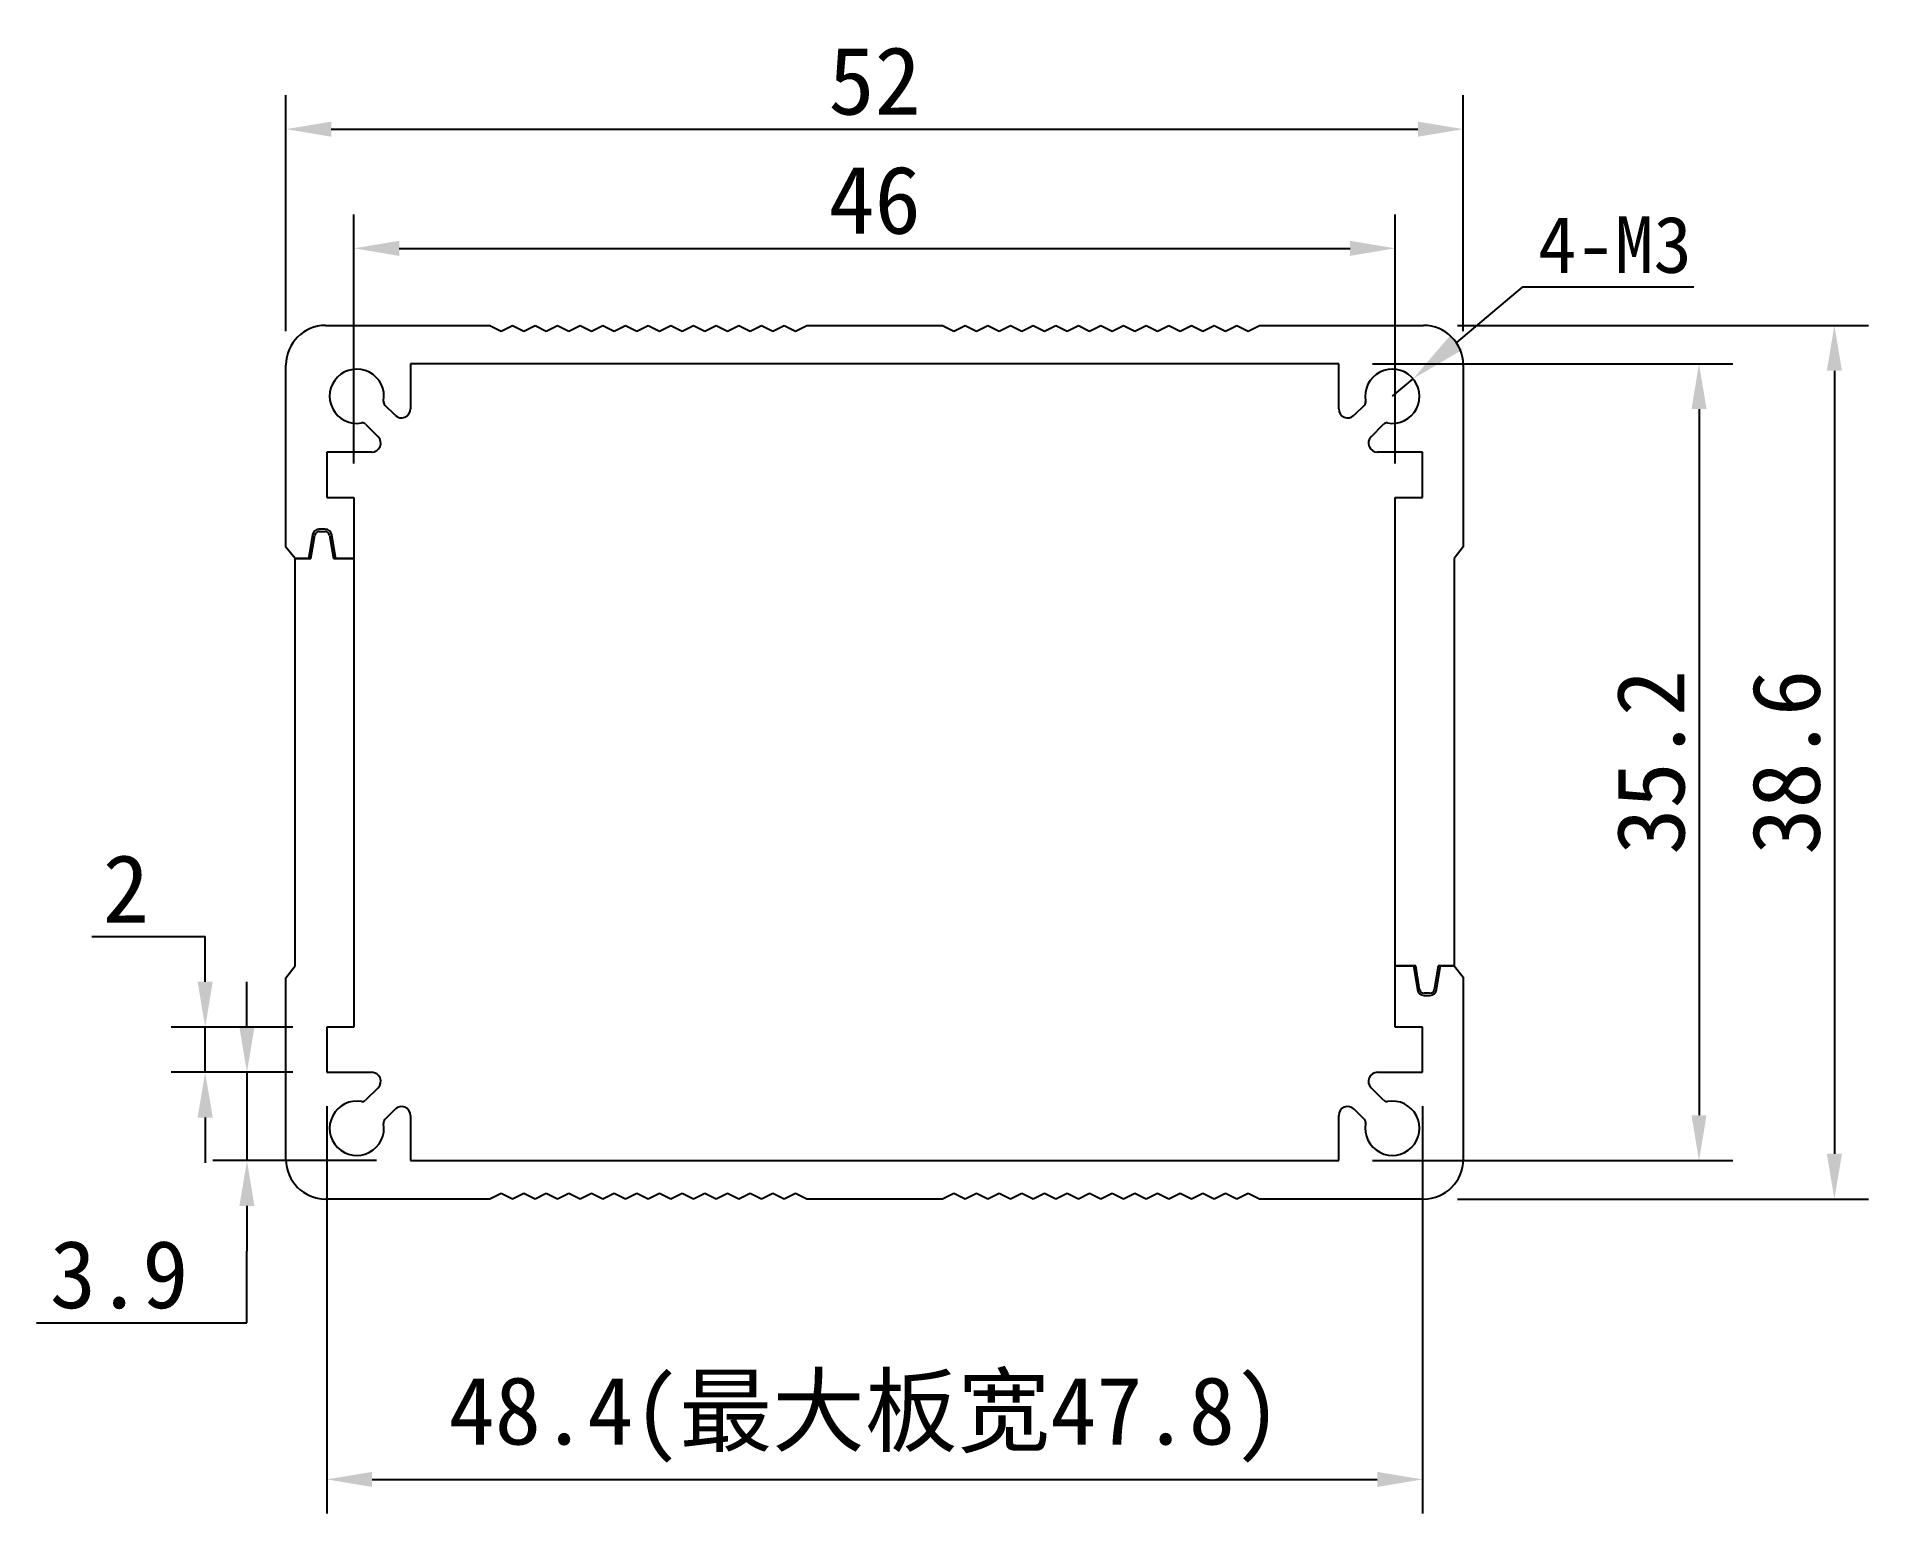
# Model space of a CAD drawing. Extents: x 249.5 to 330.4, y 231.7 to 297.
import ezdxf

# ---------------------------------------------------------------- set-up
doc = ezdxf.new("R2010")
doc.units = 0
doc.header["$LTSCALE"] = 0.2
doc.layers.get('0').update_dxf_attribs({"linetype": 'CONTINUOUS'})
doc.layers.get('DEFPOINTS').update_dxf_attribs({"linetype": 'CONTINUOUS'})
doc.layers.add('图层1', color=30, linetype='CONTINUOUS')
doc.styles.get("Standard").update_dxf_attribs({"font": 'simhei.ttf'})
doc.dimstyles.new('ISO-25', dxfattribs={"dimtxt": 2.5, "dimasz": 2.5, "dimexe": 0.161, "dimexo": 0.1875, "dimgap": 0.6195, "dimtad": 1, "dimtoh": 1, "dimdsep": 46, "dimtxsty": 'STANDARD', "dimcen": 0.2, "dimadec": 0, "dimazin": 0, "dimtfac": 1, "dimtmove": 0, "dimatfit": 3, "dimfxl": 1, "dimarcsym": 0})
doc.dimstyles.new('ISO-25$0', dxfattribs={"dimtxt": 3, "dimasz": 2, "dimexe": 1.5, "dimexo": 1.5, "dimgap": 0.6195, "dimtad": 1, "dimtoh": 1, "dimzin": 12, "dimdsep": 46, "dimtxsty": 'STANDARD', "dimcen": 0.2, "dimadec": 0, "dimazin": 2, "dimtfac": 1, "dimtmove": 1, "dimatfit": 3, "dimfxl": 1, "dimarcsym": 0})

# ---------------------------------------------------------------- blocks, each defined once
blk = doc.blocks.new('*D129')
at = {"color": 0, "lineweight": -2}
for p, q in [((260.538, 283.967), (260.538, 294.387)), ((312.538, 283.967), (312.538, 294.387)), ((262.538, 292.887), (310.538, 292.887))]:
    blk.add_line(p, q, dxfattribs=at)
at = {"color": 0}
for points in [[(262.538, 293.221), (262.538, 292.554), (260.538, 292.887)], [(310.538, 293.221), (310.538, 292.554), (312.538, 292.887)]]:
    blk.add_solid(points, dxfattribs=at)
at = {"layer": 'DEFPOINTS', "color": 0}
for p in [(312.538, 292.887), (260.538, 282.467), (312.538, 282.467)]:
    blk.add_point(p, dxfattribs=at)
at = {"color": 0, "insert": (286.538, 295.007), "char_height": 3, "attachment_point": 5}
blk.add_mtext('52', dxfattribs=at)
blk = doc.blocks.new('*D130')
at = {"color": 0, "lineweight": -2}
for p, q in [((312.288, 284.217), (330.434, 284.217)), ((328.934, 282.217), (328.934, 247.617)), ((312.288, 245.617), (330.434, 245.617))]:
    blk.add_line(p, q, dxfattribs=at)
at = {"color": 0}
for points in [[(328.601, 282.217), (329.268, 282.217), (328.934, 284.217)], [(328.601, 247.617), (329.268, 247.617), (328.934, 245.617)]]:
    blk.add_solid(points, dxfattribs=at)
at = {"layer": 'DEFPOINTS', "color": 0}
for p in [(310.788, 284.217), (310.788, 245.617), (328.934, 245.617)]:
    blk.add_point(p, dxfattribs=at)
at = {"color": 0, "insert": (326.815, 264.917), "char_height": 3, "attachment_point": 5, "rotation": 90}
blk.add_mtext('38.6', dxfattribs=at)
blk = doc.blocks.new('*D131')
at = {"color": 0, "lineweight": -2}
for p, q in [((251.961, 257.217), (256.969, 257.217)), ((256.969, 255.217), (256.969, 257.217)), ((260.838, 253.217), (255.469, 253.217)), ((256.969, 251.217), (256.969, 253.217)), ((260.838, 251.217), (255.469, 251.217)), ((256.969, 249.217), (256.969, 247.217))]:
    blk.add_line(p, q, dxfattribs=at)
at = {"color": 0}
for points in [[(256.636, 255.217), (257.303, 255.217), (256.969, 253.217)], [(256.636, 249.217), (257.303, 249.217), (256.969, 251.217)]]:
    blk.add_solid(points, dxfattribs=at)
at = {"layer": 'DEFPOINTS', "color": 0}
for p in [(256.969, 253.217), (262.338, 253.217), (262.338, 251.217)]:
    blk.add_point(p, dxfattribs=at)
at = {"color": 0, "insert": (253.465, 259.336), "char_height": 3, "attachment_point": 5}
blk.add_mtext('2', dxfattribs=at)
blk = doc.blocks.new('*D132')
at = {"layer": 'DEFPOINTS', "color": 0}
for p in [(262.338, 251.217), (310.738, 251.217), (310.738, 233.231)]:
    blk.add_point(p, dxfattribs=at)
at = {"layer": '图层1', "color": 0, "lineweight": -2}
for p, q in [((262.338, 249.717), (262.338, 231.731)), ((310.738, 249.717), (310.738, 231.731)), ((264.338, 233.231), (308.738, 233.231))]:
    blk.add_line(p, q, dxfattribs=at)
at = {"layer": '图层1', "color": 0}
for points in [[(264.338, 233.564), (264.338, 232.898), (262.338, 233.231)], [(308.738, 233.564), (308.738, 232.898), (310.738, 233.231)]]:
    blk.add_solid(points, dxfattribs=at)
at = {"layer": '图层1', "color": 0, "insert": (286.108, 235.873), "char_height": 3, "attachment_point": 5}
blk.add_mtext('48.4(最大板宽47.8)', dxfattribs=at)
blk = doc.blocks.new('*D133')
at = {"color": 0, "lineweight": -2}
for p, q in [((308.538, 282.517), (324.455, 282.517)), ((322.955, 280.517), (322.955, 249.317)), ((308.538, 247.317), (324.455, 247.317))]:
    blk.add_line(p, q, dxfattribs=at)
at = {"color": 0}
for points in [[(322.622, 280.517), (323.288, 280.517), (322.955, 282.517)], [(322.622, 249.317), (323.288, 249.317), (322.955, 247.317)]]:
    blk.add_solid(points, dxfattribs=at)
at = {"layer": 'DEFPOINTS', "color": 0}
for p in [(307.038, 282.517), (307.038, 247.317), (322.955, 247.317)]:
    blk.add_point(p, dxfattribs=at)
at = {"color": 0, "insert": (320.836, 264.917), "char_height": 3, "attachment_point": 5, "rotation": 90}
blk.add_mtext('35.2', dxfattribs=at)
blk = doc.blocks.new('*D134')
at = {"color": 0, "lineweight": -2}
for p, q in [((258.813, 253.217), (258.813, 255.217)), ((260.838, 251.217), (257.313, 251.217)), ((258.813, 251.217), (258.813, 247.317)), ((264.538, 247.317), (257.313, 247.317)), ((258.813, 245.317), (258.813, 243.317)), ((258.813, 240.153), (258.813, 243.317)), ((249.524, 240.153), (258.813, 240.153))]:
    blk.add_line(p, q, dxfattribs=at)
at = {"color": 0}
for points in [[(258.48, 253.217), (259.147, 253.217), (258.813, 251.217)], [(258.48, 245.317), (259.147, 245.317), (258.813, 247.317)]]:
    blk.add_solid(points, dxfattribs=at)
at = {"layer": 'DEFPOINTS', "color": 0}
for p in [(262.338, 251.217), (258.813, 247.317), (266.038, 247.317)]:
    blk.add_point(p, dxfattribs=at)
at = {"color": 0, "insert": (253.169, 242.273), "char_height": 3, "attachment_point": 5}
blk.add_mtext('3.9', dxfattribs=at)
blk = doc.blocks.new('*D135')
at = {"color": 0, "lineweight": -2}
for p, q in [((263.538, 278.117), (263.538, 289.122)), ((309.538, 278.117), (309.538, 289.122)), ((265.538, 287.622), (307.538, 287.622))]:
    blk.add_line(p, q, dxfattribs=at)
at = {"color": 0}
for points in [[(265.538, 287.955), (265.538, 287.288), (263.538, 287.622)], [(307.538, 287.955), (307.538, 287.288), (309.538, 287.622)]]:
    blk.add_solid(points, dxfattribs=at)
at = {"layer": 'DEFPOINTS', "color": 0}
for p in [(309.538, 287.622), (263.538, 276.617), (309.538, 276.617)]:
    blk.add_point(p, dxfattribs=at)
at = {"color": 0, "insert": (286.538, 289.741), "char_height": 3, "attachment_point": 5}
blk.add_mtext('46', dxfattribs=at)
blk = doc.blocks.new('*D138')
at = {"color": 0, "lineweight": -2}
for p, q in [((315.135, 285.899), (312.242, 283.468)), ((322.721, 285.899), (315.135, 285.899)), ((309.409, 281.088), (310.327, 281.86))]:
    blk.add_line(p, q, dxfattribs=at)
at = {"color": 0}
blk.add_solid([(311.974, 283.787), (312.51, 283.149), (310.327, 281.86)], dxfattribs=at)
at = {"layer": 'DEFPOINTS', "color": 0}
for p in [(310.327, 281.86), (309.409, 281.088)]:
    blk.add_point(p, dxfattribs=at)
at = {"color": 0, "insert": (319.238, 287.769), "char_height": 2.5, "attachment_point": 5}
blk.add_mtext('4-M3', dxfattribs=at)

msp = doc.modelspace()

# ---------------------------------------------------------------- linework, layer by layer
at = {"color": 7, "linetype": 'Continuous'}
for p, q in [((262.288, 284.217), (269.538, 284.217)), ((269.538, 284.217), (270.038, 283.967)), ((270.038, 283.967), (270.538, 284.217)), ((270.538, 284.217), (271.038, 283.967)), ((271.038, 283.967), (271.538, 284.217)), ((271.538, 284.217), (272.038, 283.967)), ((272.038, 283.967), (272.538, 284.217)), ((272.538, 284.217), (273.038, 283.967)), ((273.038, 283.967), (273.538, 284.217)), ((273.538, 284.217), (274.038, 283.967)), ((274.038, 283.967), (274.538, 284.217)), ((274.538, 284.217), (275.038, 283.967)), ((275.038, 283.967), (275.538, 284.217)), ((275.538, 284.217), (276.038, 283.967)), ((276.038, 283.967), (276.538, 284.217)), ((276.538, 284.217), (277.038, 283.967)), ((277.038, 283.967), (277.538, 284.217)), ((277.538, 284.217), (278.038, 283.967)), ((278.038, 283.967), (278.538, 284.217)), ((278.538, 284.217), (279.038, 283.967)), ((279.038, 283.967), (279.538, 284.217)), ((279.538, 284.217), (280.038, 283.967)), ((280.038, 283.967), (280.538, 284.217)), ((280.538, 284.217), (281.038, 283.967)), ((281.038, 283.967), (281.538, 284.217)), ((281.538, 284.217), (282.038, 283.967)), ((282.038, 283.967), (282.538, 284.217)), ((282.538, 284.217), (283.038, 283.967)), ((283.038, 283.967), (283.538, 284.217)), ((283.538, 284.217), (286.538, 284.217)), ((286.538, 284.217), (289.538, 284.217)), ((289.538, 284.217), (290.038, 283.967)), ((290.038, 283.967), (290.538, 284.217)), ((290.538, 284.217), (291.038, 283.967)), ((291.038, 283.967), (291.538, 284.217)), ((291.538, 284.217), (292.038, 283.967)), ((292.038, 283.967), (292.538, 284.217)), ((292.538, 284.217), (293.038, 283.967)), ((293.038, 283.967), (293.538, 284.217)), ((293.538, 284.217), (294.038, 283.967)), ((294.038, 283.967), (294.538, 284.217)), ((294.538, 284.217), (295.038, 283.967)), ((295.038, 283.967), (295.538, 284.217)), ((295.538, 284.217), (296.038, 283.967)), ((296.038, 283.967), (296.538, 284.217)), ((296.538, 284.217), (297.038, 283.967)), ((297.038, 283.967), (297.538, 284.217)), ((297.538, 284.217), (298.038, 283.967)), ((298.038, 283.967), (298.538, 284.217)), ((298.538, 284.217), (299.038, 283.967)), ((299.038, 283.967), (299.538, 284.217)), ((299.538, 284.217), (300.038, 283.967)), ((300.038, 283.967), (300.538, 284.217)), ((300.538, 284.217), (301.038, 283.967)), ((301.038, 283.967), (301.538, 284.217)), ((301.538, 284.217), (302.038, 283.967)), ((302.038, 283.967), (302.538, 284.217)), ((302.538, 284.217), (303.038, 283.967)), ((303.038, 283.967), (303.538, 284.217)), ((303.538, 284.217), (310.788, 284.217)), ((260.538, 274.417), (260.538, 282.467)), ((286.538, 282.517), (266.038, 282.517)), ((266.038, 282.517), (266.038, 280.531)), ((307.038, 282.517), (286.538, 282.517)), ((307.038, 280.531), (307.038, 282.517)), ((312.538, 282.467), (312.538, 274.437)), ((265.355, 280.248), (264.903, 280.7)), ((308.172, 280.7), (307.72, 280.248)), ((264.055, 279.851), (264.606, 279.3)), ((308.469, 279.3), (309.021, 279.851)), ((264.323, 278.617), (262.338, 278.617)), ((262.338, 278.617), (262.338, 276.617)), ((310.738, 278.617), (308.752, 278.617)), ((310.738, 276.617), (310.738, 278.617)), ((262.338, 276.617), (263.538, 276.617)), ((263.538, 276.617), (263.538, 273.917)), ((309.538, 273.917), (309.538, 276.617)), ((309.538, 276.617), (310.738, 276.617)), ((262.264, 275.217), (262.011, 275.217)), ((262.011, 275.117), (262.264, 275.117)), ((260.938, 273.917), (260.538, 274.417)), ((261.716, 274.967), (261.536, 273.917)), ((261.638, 273.917), (261.814, 274.951)), ((262.461, 274.951), (262.638, 273.917)), ((262.739, 273.917), (262.559, 274.967)), ((312.538, 274.437), (312.138, 273.917)), ((261.536, 273.917), (260.938, 273.917)), ((260.938, 255.917), (260.938, 273.917)), ((260.938, 273.917), (261.638, 273.917)), ((262.638, 273.917), (263.538, 273.917)), ((263.538, 273.917), (262.739, 273.917)), ((263.538, 273.917), (263.538, 255.917)), ((309.538, 255.917), (309.538, 273.917)), ((312.138, 273.917), (312.138, 273.917)), ((312.138, 273.917), (312.138, 255.917)), ((260.538, 255.397), (260.938, 255.917)), ((260.938, 255.917), (260.938, 255.917)), ((263.538, 255.917), (263.538, 253.217)), ((310.438, 255.917), (309.538, 255.917)), ((309.538, 253.217), (309.538, 255.917)), ((309.538, 255.917), (310.336, 255.917)), ((310.336, 255.917), (310.516, 254.866)), ((310.614, 254.883), (310.438, 255.917)), ((311.438, 255.917), (311.261, 254.883)), ((311.359, 254.866), (311.539, 255.917)), ((312.138, 255.917), (311.438, 255.917)), ((311.539, 255.917), (312.138, 255.917)), ((312.138, 255.917), (312.538, 255.417)), ((260.538, 247.367), (260.538, 255.397)), ((312.538, 255.417), (312.538, 247.367)), ((311.064, 254.717), (310.811, 254.717)), ((310.811, 254.617), (311.064, 254.617)), ((263.538, 253.217), (262.338, 253.217)), ((262.338, 253.217), (262.338, 251.217)), ((310.738, 253.217), (309.538, 253.217)), ((310.738, 251.217), (310.738, 253.217)), ((262.338, 251.217), (264.323, 251.217)), ((308.752, 251.217), (310.738, 251.217)), ((264.606, 250.534), (264.055, 249.982)), ((309.021, 249.982), (308.469, 250.534)), ((264.903, 249.134), (265.355, 249.585)), ((266.038, 249.303), (266.038, 247.317)), ((307.038, 247.317), (307.038, 249.303)), ((307.72, 249.585), (308.172, 249.134)), ((266.038, 247.317), (286.538, 247.317)), ((286.538, 247.317), (307.038, 247.317)), ((269.538, 245.617), (262.288, 245.617)), ((270.038, 245.867), (269.538, 245.617)), ((270.538, 245.617), (270.038, 245.867)), ((271.038, 245.867), (270.538, 245.617)), ((271.538, 245.617), (271.038, 245.867)), ((272.038, 245.867), (271.538, 245.617)), ((272.538, 245.617), (272.038, 245.867)), ((273.038, 245.867), (272.538, 245.617)), ((273.538, 245.617), (273.038, 245.867)), ((274.038, 245.867), (273.538, 245.617)), ((274.538, 245.617), (274.038, 245.867)), ((275.038, 245.867), (274.538, 245.617)), ((275.538, 245.617), (275.038, 245.867)), ((276.038, 245.867), (275.538, 245.617)), ((276.538, 245.617), (276.038, 245.867)), ((277.038, 245.867), (276.538, 245.617)), ((277.538, 245.617), (277.038, 245.867)), ((278.038, 245.867), (277.538, 245.617)), ((278.538, 245.617), (278.038, 245.867)), ((279.038, 245.867), (278.538, 245.617)), ((279.538, 245.617), (279.038, 245.867)), ((280.038, 245.867), (279.538, 245.617)), ((280.538, 245.617), (280.038, 245.867)), ((281.038, 245.867), (280.538, 245.617)), ((281.538, 245.617), (281.038, 245.867)), ((282.038, 245.867), (281.538, 245.617)), ((282.538, 245.617), (282.038, 245.867)), ((283.038, 245.867), (282.538, 245.617)), ((283.538, 245.617), (283.038, 245.867)), ((286.538, 245.617), (283.538, 245.617)), ((289.538, 245.617), (286.538, 245.617)), ((290.038, 245.867), (289.538, 245.617)), ((290.538, 245.617), (290.038, 245.867)), ((291.038, 245.867), (290.538, 245.617)), ((291.538, 245.617), (291.038, 245.867)), ((292.038, 245.867), (291.538, 245.617)), ((292.538, 245.617), (292.038, 245.867)), ((293.038, 245.867), (292.538, 245.617)), ((293.538, 245.617), (293.038, 245.867)), ((294.038, 245.867), (293.538, 245.617)), ((294.538, 245.617), (294.038, 245.867)), ((295.038, 245.867), (294.538, 245.617)), ((295.538, 245.617), (295.038, 245.867)), ((296.038, 245.867), (295.538, 245.617)), ((296.538, 245.617), (296.038, 245.867)), ((297.038, 245.867), (296.538, 245.617)), ((297.538, 245.617), (297.038, 245.867)), ((298.038, 245.867), (297.538, 245.617)), ((298.538, 245.617), (298.038, 245.867)), ((299.038, 245.867), (298.538, 245.617)), ((299.538, 245.617), (299.038, 245.867)), ((300.038, 245.867), (299.538, 245.617)), ((300.538, 245.617), (300.038, 245.867)), ((301.038, 245.867), (300.538, 245.617)), ((301.538, 245.617), (301.038, 245.867)), ((302.038, 245.867), (301.538, 245.617)), ((302.538, 245.617), (302.038, 245.867)), ((303.038, 245.867), (302.538, 245.617)), ((303.538, 245.617), (303.038, 245.867)), ((310.788, 245.617), (303.538, 245.617))]:
    msp.add_line(p, q, dxfattribs=at)
for centre, radius, start, end in [((262.288, 282.467), 1.75, 90, 180), ((310.788, 282.467), 1.75, 0, 90), ((263.666, 281.088), 1.2, 349.8499, 280.1501), ((309.409, 281.088), 1.2, 259.8499, 190.1501), ((265.045, 280.841), 0.2, 169.8499, 225), ((308.031, 280.841), 0.2, 315, 10.1501), ((265.638, 280.531), 0.4, 225, 0), ((307.438, 280.531), 0.4, 180, 315), ((263.913, 279.71), 0.2, 45, 100.1501), ((264.323, 279.017), 0.4, 270, 45), ((308.752, 279.017), 0.4, 135, 270), ((309.162, 279.71), 0.2, 79.8499, 135), ((262.011, 274.917), 0.3, 90, 170.29961), ((262.011, 274.917), 0.2, 90, 170.29961), ((262.264, 274.917), 0.3, 9.70039, 90), ((262.264, 274.917), 0.2, 9.70039, 90), ((310.811, 254.917), 0.2, 189.70039, 270), ((311.064, 254.917), 0.2, 270, 350.29961), ((310.811, 254.917), 0.3, 189.70039, 270), ((311.064, 254.917), 0.3, 270, 350.29961), ((264.323, 250.817), 0.4, 315, 90), ((308.752, 250.817), 0.4, 90, 225), ((263.666, 248.746), 1.2, 79.8499, 10.1501), ((263.913, 250.124), 0.2, 259.8499, 315), ((265.638, 249.303), 0.4, 360, 135), ((307.438, 249.303), 0.4, 45, 180), ((309.409, 248.746), 1.2, 169.8499, 100.1501), ((309.162, 250.124), 0.2, 225, 280.1501), ((265.045, 248.992), 0.2, 135, 190.1501), ((308.031, 248.992), 0.2, 349.8499, 45), ((262.288, 247.367), 1.75, 180, 270), ((310.788, 247.367), 1.75, 270, 0)]:
    msp.add_arc(centre, radius, start, end, dxfattribs=at)

# ---------------------------------------------------------------- dimensions: what is measured, and where the dimension line sits
for base, p1, p2, angle, picture, middle in [((312.538, 292.887), (260.538, 282.467), (312.538, 282.467), 180, '*D129', (286.538, 295.007)), ((328.934, 245.617), (310.788, 284.217), (310.788, 245.617), 90, '*D130', (326.815, 264.917)), ((322.955, 247.317), (307.038, 282.517), (307.038, 247.317), 270, '*D133', (320.836, 264.917))]:
    dim = msp.add_linear_dim(base=base, p1=p1, p2=p2, angle=angle, dimstyle='ISO-25$0')
    dim.commit()
    dim.dimension.update_dxf_attribs({"geometry": picture, "text_midpoint": middle})
dim = msp.add_linear_dim(base=(309.538, 287.622), p1=(263.538, 276.617), p2=(309.538, 276.617), dimstyle='ISO-25$0')
dim.commit()
dim.dimension.update_dxf_attribs({"geometry": '*D135', "text_midpoint": (286.538, 289.741)})
dim = msp.add_radius_dim(center=(309.409, 281.088), mpoint=(310.327, 281.86), text='4-M3', dimstyle='ISO-25')
dim.commit()
dim.dimension.update_dxf_attribs({"geometry": '*D138', "text_midpoint": (319.238, 285.899), "dimtype": 164})
for base, p2, picture, middle in [((256.969, 253.217), (262.338, 253.217), '*D131', (255.547, 254.342)), ((258.813, 247.317), (266.038, 247.317), '*D134', (258.381, 240.153))]:
    dim = msp.add_linear_dim(base=base, p1=(262.338, 251.217), p2=p2, angle=90, dimstyle='ISO-25$0')
    dim.commit()
    dim.dimension.update_dxf_attribs({"geometry": picture, "text_midpoint": middle, "dimtype": 160})
at = {"layer": '图层1'}
dim = msp.add_linear_dim(base=(310.738, 233.231), p1=(262.338, 251.217), p2=(310.738, 251.217), text='<>(最大板宽47.8)', dimstyle='ISO-25$0', dxfattribs=at)
dim.commit()
dim.dimension.update_dxf_attribs({"geometry": '*D132', "text_midpoint": (286.108, 233.231), "dimtype": 160})

doc.saveas('drawing.dxf')
